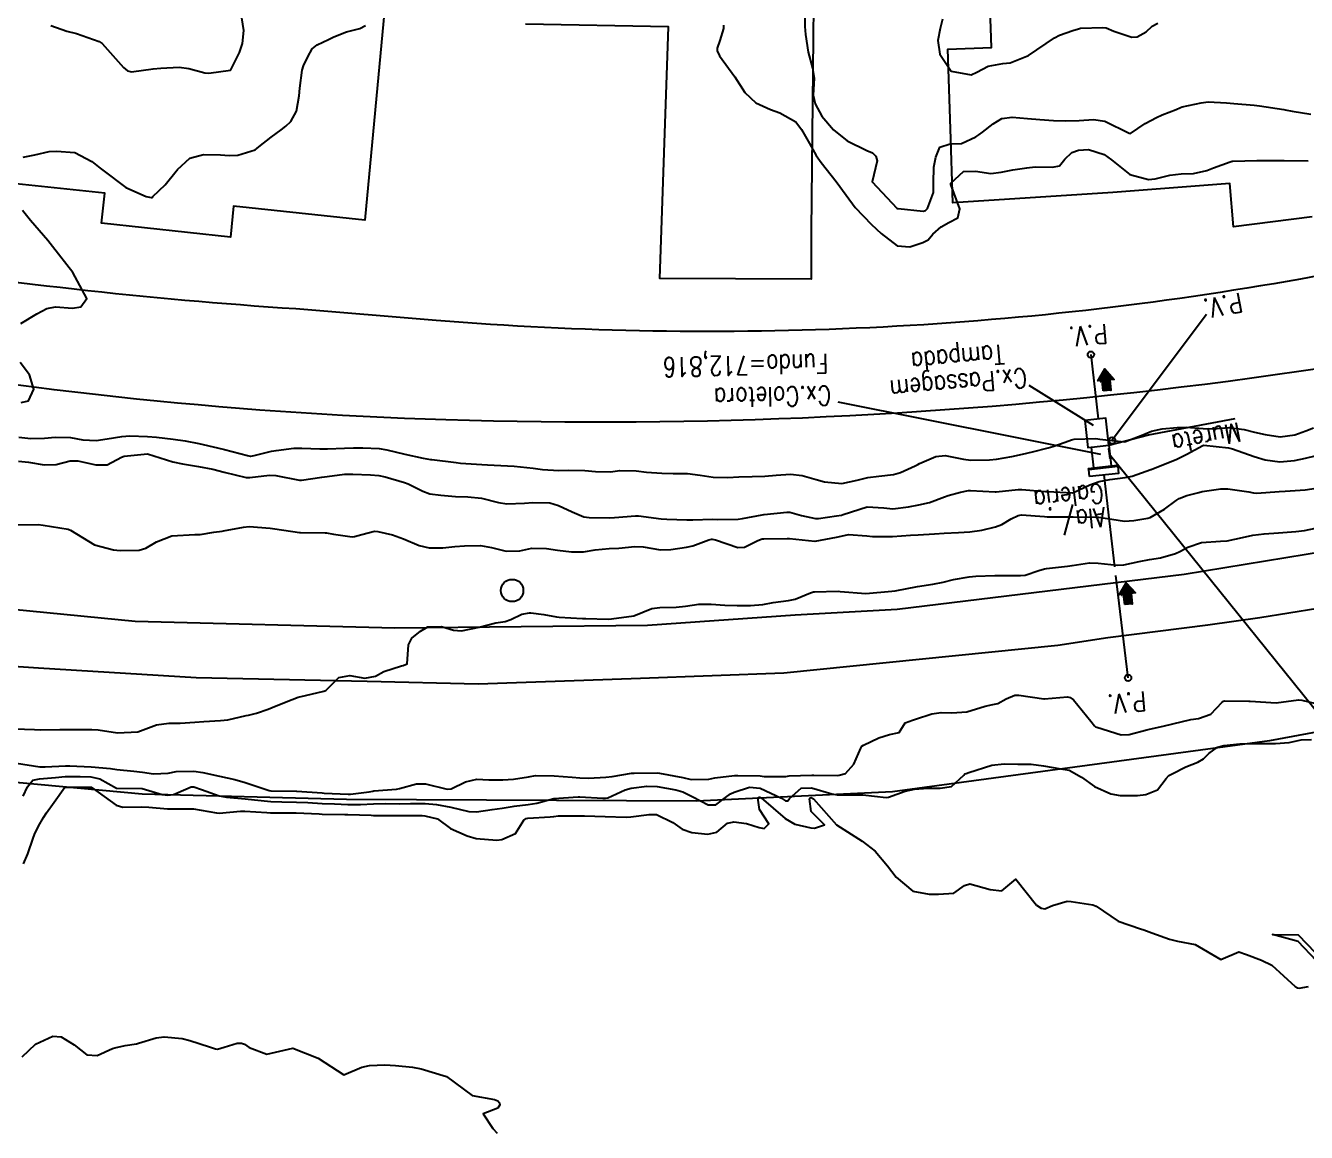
# Model space of a CAD drawing. Header units: metres. Extents: x 286371 to 293043, y 7462578 to 7466404.
# Drawn here: x 290829.8 to 290929.4, y 7463369.1 to 7463455.1 of the extents above; entities that cross this region are included whole.
import ezdxf

# ---------------------------------------------------------------- set-up
doc = ezdxf.new("R2010")
doc.units = ezdxf.units.M
doc.header["$MEASUREMENT"] = 0
doc.linetypes.add('CONTINUO', pattern=[0])
doc.linetypes.add('TRACEJADO', pattern=[8.7, 8, -0.7])
doc.layers.get('0').update_dxf_attribs({"color": 255})
for name, color, linetype in [('BUEIRO', 151, 'Continuous'), ('CAIXA', 45, 'Continuous'), ('Curvas de Nivel 1m', 11, 'Continuous'), ('Curvas de Nivel 5m', 15, 'Continuous'), ('Divisas', 45, 'Continuous'), ('Edificações', 30, 'Continuous'), ('GALERIA', 45, 'Continuous'), ('Linha Férrea', 20, 'Continuous'), ('MURETA', 30, 'Continuous'), ('P.V.', 45, 'CONTINUO'), ('Postes', 20, 'Continuous'), ('TEXTO', 45, 'Continuous'), ('Vias primárias', 230, 'Continuous')]:
    doc.layers.add(name, color=color, linetype=linetype)
doc.styles.add('ROMANS', font='romans', dxfattribs={"height": 0.2})
doc.styles.add('SIMPLEX', font='simplex', dxfattribs={"height": 0.2})
doc.styles.get("Standard").update_dxf_attribs({"font": 'txt.shx'})

# ---------------------------------------------------------------- blocks, each defined once
blk = doc.blocks.new('SIMB_PONTO')
at = {"color": 0}
blk.add_point((0, 0), dxfattribs=at)
for tag in ['desc:', 'cota:', 'pto:']:
    blk.add_attdef(tag, (0, 0), '', height=1)

msp = doc.modelspace()

# ---------------------------------------------------------------- hatches: boundary and pattern name
at = {"layer": 'TEXTO'}
for points in [[(290913.557, 7463426.681), (290913.482, 7463427.489), (290913.14, 7463427.458), (290913.698, 7463428.38), (290914.414, 7463427.575), (290914.071, 7463427.543), (290914.145, 7463426.735)], [(290915.238, 7463410.072), (290915.144, 7463410.878), (290914.803, 7463410.838), (290915.337, 7463411.773), (290916.073, 7463410.986), (290915.731, 7463410.946), (290915.825, 7463410.14)]]:
    msp.add_hatch(color=256, dxfattribs=at).paths.add_polyline_path(points)

# ---------------------------------------------------------------- linework, layer by layer
at = {"layer": 'BUEIRO', "linetype": 'TRACEJADO', "flags": 128}
for points in [[(290912.607, 7463429.495), (290913.166, 7463424.5)], [(290915.494, 7463404.376), (290913.629, 7463420.146)]]:
    msp.add_lwpolyline(points, dxfattribs=at)
at = {"layer": 'CAIXA', "linetype": 'CONTINUO'}
for points in [[(290914.008, 7463422.463, 713.844), (290913.772, 7463424.567, 713.844), (290912.133, 7463424.384, 713.688), (290912.368, 7463422.28, 713.688), (290912.657, 7463422.312, 713.688)], [(290912.658, 7463422.306, 714.403), (290912.657, 7463422.312, 713.688), (290914.008, 7463422.463, 713.844), (290914.009, 7463422.457, 714.328)], [(290912.839, 7463420.693, 714.228), (290912.658, 7463422.306, 714.403), (290914.009, 7463422.457, 714.328), (290914.189, 7463420.844, 714.228)]]:
    msp.add_polyline3d(points, dxfattribs=at)
at = {"layer": 'Curvas de Nivel 1m', "flags": 128}
for points, elevation in [([(290831.792, 7463455.065), (290833.029, 7463454.632), (290833.783, 7463454.437), (290835.534, 7463453.838), (290835.771, 7463453.663), (290837.436, 7463451.809), (290837.74, 7463451.546), (290838.058, 7463451.481), (290839.743, 7463451.692), (290840.327, 7463451.763), (290841.745, 7463451.824), (290842.502, 7463451.723), (290843.74, 7463451.404), (290844.072, 7463451.367), (290845.743, 7463451.603), (290845.781, 7463451.636), (290845.798, 7463451.674), (290846.45, 7463452.978), (290846.683, 7463453.661), (290846.778, 7463454.671), (290846.633, 7463455.662)], 712), ([(290890.354, 7463456.459), (290890.38, 7463454.996), (290890.418, 7463454.361), (290890.625, 7463452.992), (290890.971, 7463451.761), (290891.094, 7463450.984), (290891.035, 7463449.664), (290891.176, 7463448.982), (290891.69, 7463448.034), (290892.607, 7463446.96), (290893.661, 7463446.098), (290895.205, 7463445.367), (290895.648, 7463445.181), (290895.882, 7463444.911), (290895.988, 7463444.56), (290895.614, 7463442.914), (290897.533, 7463440.885), (290897.584, 7463440.855), (290897.619, 7463440.849), (290899.581, 7463440.641), (290899.744, 7463440.69), (290899.898, 7463440.85), (290900.365, 7463442.081), (290900.373, 7463442.843), (290900.41, 7463444.065), (290900.546, 7463444.841), (290900.88, 7463445.612), (290901.66, 7463445.863), (290902.559, 7463445.912), (290903.668, 7463446.407), (290903.89, 7463446.572), (290904.171, 7463446.787), (290905.018, 7463447.441), (290905.69, 7463447.831), (290906.492, 7463447.953), (290907.691, 7463447.855), (290908.642, 7463447.768), (290909.689, 7463447.679), (290910.659, 7463447.655), (290911.689, 7463447.693), (290912.81, 7463447.771), (290913.689, 7463447.638), (290915.568, 7463446.714), (290915.675, 7463446.686), (290916.814, 7463447.461), (290917.694, 7463447.926), (290918.146, 7463448.117), (290919.225, 7463448.552), (290919.56, 7463448.693), (290919.707, 7463448.738), (290921.169, 7463449.066), (290921.713, 7463449.126), (290923.135, 7463449.064), (290923.705, 7463449.008), (290925.286, 7463448.877), (290925.702, 7463448.828), (290927.589, 7463448.533), (290927.695, 7463448.516), (290928.257, 7463448.416), (290929.691, 7463448.19)], 712), ([(290829.638, 7463444.827), (290830.528, 7463445.024), (290831.645, 7463445.27), (290832.224, 7463445.307), (290833.644, 7463445.19), (290834.965, 7463444.514), (290835.626, 7463443.993), (290835.813, 7463443.832), (290837.604, 7463442.469), (290839.187, 7463441.781), (290839.593, 7463441.695), (290839.653, 7463441.714), (290839.723, 7463441.773), (290840.679, 7463442.687), (290841.533, 7463443.746), (290841.57, 7463443.8), (290841.626, 7463443.876), (290842.597, 7463444.773), (290843.644, 7463445.051), (290844.964, 7463445.008), (290845.643, 7463444.97), (290846.303, 7463445.005), (290847.651, 7463445.416), (290847.788, 7463445.506), (290847.956, 7463445.64), (290848.909, 7463446.382), (290849.674, 7463446.975), (290850.034, 7463447.254), (290850.424, 7463447.603), (290850.883, 7463448.41), (290851.077, 7463449.594), (290851.127, 7463450.189), (290851.307, 7463451.591), (290851.412, 7463451.927), (290851.76, 7463452.631), (290852.1, 7463453.249), (290852.47, 7463453.574), (290853.352, 7463453.99), (290853.783, 7463454.183), (290854.758, 7463454.571), (290855.794, 7463454.83), (290856.24, 7463455.076)], 713), ([(290884.055, 7463455.091), (290884.054, 7463454.826), (290883.776, 7463453.912), (290883.568, 7463453.297), (290883.559, 7463453.098), (290883.758, 7463452.723), (290884.945, 7463451.076), (290885.716, 7463449.876), (290886.568, 7463449.051), (290887.697, 7463448.534), (290888.432, 7463448.284), (290889.683, 7463447.581), (290890.12, 7463446.998), (290890.748, 7463445.898), (290891.264, 7463444.98), (290891.636, 7463444.429), (290892.821, 7463442.956), (290893.598, 7463441.877), (290894.292, 7463440.934), (290895.565, 7463439.613), (290896.314, 7463438.903), (290897.54, 7463437.949), (290898.525, 7463437.884), (290899.544, 7463438.204), (290899.969, 7463438.427), (290900.33, 7463438.843), (290900.968, 7463439.428), (290901.568, 7463439.753), (290902.262, 7463440.126), (290902.412, 7463440.812), (290901.718, 7463442.717), (290901.72, 7463442.823), (290902.719, 7463443.717), (290903.628, 7463443.754), (290904.821, 7463443.582), (290905.627, 7463443.661), (290906.537, 7463443.845), (290907.633, 7463444.009), (290908.274, 7463444.085), (290909.634, 7463444.063), (290910.166, 7463444.166), (290910.593, 7463444.69), (290911.132, 7463445.202), (290911.655, 7463445.377), (290912.423, 7463445.426), (290913.65, 7463445.049), (290914.196, 7463444.626), (290915.622, 7463443.493), (290917.093, 7463443.104), (290917.613, 7463443.159), (290918.747, 7463443.427), (290919.619, 7463443.531), (290920.592, 7463443.557), (290921.623, 7463443.803), (290922.129, 7463444.005), (290923.42, 7463444.488), (290923.597, 7463444.523), (290923.635, 7463444.527), (290925.51, 7463444.582), (290925.636, 7463444.585), (290927.477, 7463444.586), (290927.636, 7463444.581), (290929.487, 7463444.546)], 713), ([(290901.069, 7463455.571), (290900.888, 7463454.838), (290900.717, 7463453.903), (290900.86, 7463452.838), (290901.745, 7463451.533), (290903.304, 7463451.238), (290903.744, 7463451.445), (290904.628, 7463451.905), (290905.754, 7463452.105), (290906.334, 7463452.177), (290907.764, 7463452.734), (290909.785, 7463454.114), (290910.164, 7463454.314), (290911.201, 7463454.673), (290911.642, 7463454.821), (290911.797, 7463454.853), (290913.531, 7463454.906), (290913.798, 7463454.876), (290914.388, 7463454.626), (290915.787, 7463454.155), (290916.201, 7463454.185), (290916.911, 7463454.588), (290917.374, 7463455.007), (290917.804, 7463455.257)], 711), ([(290829.444, 7463431.924), (290830.701, 7463432.661), (290831.462, 7463433.071), (290832.145, 7463433.204), (290833.463, 7463433.116), (290834.117, 7463433.199), (290834.574, 7463433.848), (290833.504, 7463435.864), (290831.922, 7463437.889), (290831.541, 7463438.355), (290830.213, 7463439.915), (290829.576, 7463440.694)], 713), ([(290829.48, 7463425.784), (290830.056, 7463425.914), (290830.467, 7463426.799), (290830.127, 7463427.913), (290829.393, 7463428.871)], 713), ([(290829.301, 7463423.08), (290830.228, 7463422.983), (290831.301, 7463422.993), (290832.108, 7463423.077), (290833.302, 7463423.045), (290834.272, 7463422.878), (290835.299, 7463422.81), (290836.171, 7463422.952), (290837.304, 7463423.146), (290837.918, 7463423.182), (290839.305, 7463423.146), (290839.988, 7463423.08), (290841.302, 7463422.918), (290842.235, 7463422.796), (290843.297, 7463422.592), (290844.736, 7463422.249), (290845.291, 7463422.123), (290847.059, 7463421.658), (290847.283, 7463421.611), (290847.328, 7463421.609), (290847.588, 7463421.65), (290848.93, 7463421.989), (290849.29, 7463422.05), (290850.676, 7463422.221), (290851.294, 7463422.238), (290852.68, 7463422.187), (290853.293, 7463422.186), (290854.616, 7463422.222), (290855.295, 7463422.244), (290856.027, 7463422.252), (290857.294, 7463422.193), (290857.901, 7463422.1), (290859.289, 7463421.765), (290860.714, 7463421.443), (290861.283, 7463421.35), (290861.38, 7463421.335), (290863.279, 7463421.1), (290863.61, 7463421.069), (290865.278, 7463420.963), (290865.715, 7463420.93), (290867.277, 7463420.862), (290867.778, 7463420.835), (290869.274, 7463420.677), (290869.997, 7463420.58), (290871.272, 7463420.494), (290872.027, 7463420.515), (290873.269, 7463420.492), (290874.1, 7463420.409), (290875.268, 7463420.399), (290875.992, 7463420.491), (290877.263, 7463420.468), (290878.077, 7463420.367), (290879.261, 7463420.278), (290880.155, 7463420.257), (290881.261, 7463420.258), (290882.243, 7463420.136), (290883.257, 7463419.981), (290884.391, 7463419.954), (290885.258, 7463419.99), (290886.292, 7463420.025), (290887.259, 7463420.051), (290888.159, 7463420.133), (290889.262, 7463420.204), (290890.16, 7463420.102), (290891.256, 7463419.801), (290891.893, 7463419.611), (290893.252, 7463419.487), (290894.447, 7463419.736), (290895.26, 7463419.951), (290896.116, 7463420.047), (290897.264, 7463420.184), (290897.803, 7463420.339), (290898.954, 7463420.859), (290899.163, 7463420.969), (290899.277, 7463421.03), (290900.552, 7463421.568), (290901.286, 7463421.644), (290902.711, 7463421.375), (290903.281, 7463421.282), (290904.739, 7463421.316), (290905.283, 7463421.384), (290906.453, 7463421.581), (290907.29, 7463421.766), (290908.079, 7463421.936), (290909.297, 7463422.245), (290909.643, 7463422.355), (290910.62, 7463422.685), (290911.108, 7463422.876), (290911.308, 7463422.932), (290912.989, 7463422.969), (290913.308, 7463422.936), (290915.199, 7463422.723), (290915.306, 7463422.738), (290916.637, 7463423.272), (290917.318, 7463423.538), (290918.153, 7463423.74), (290919.323, 7463423.837), (290920.021, 7463423.847), (290921.322, 7463423.743), (290922.1, 7463423.735), (290923.324, 7463423.822), (290924.521, 7463423.669), (290925.319, 7463423.474), (290926.146, 7463423.277), (290927.314, 7463423.102), (290928.462, 7463423.262), (290929.322, 7463423.584), (290929.912, 7463423.799)], 714), ([(290829.199, 7463416.282), (290830.804, 7463416.296), (290831.199, 7463416.242), (290833.132, 7463415.928), (290833.195, 7463415.914), (290833.31, 7463415.863), (290835.177, 7463414.707), (290836.658, 7463414.326), (290837.171, 7463414.28), (290838.649, 7463414.306), (290839.174, 7463414.467), (290840.003, 7463414.941), (290841.189, 7463415.411), (290842.981, 7463415.507), (290843.191, 7463415.509), (290843.377, 7463415.526), (290844.452, 7463415.696), (290845.102, 7463415.779), (290845.196, 7463415.792), (290846.763, 7463416.099), (290847.201, 7463416.141), (290848.828, 7463416.001), (290849.199, 7463415.947), (290851.109, 7463415.682), (290851.195, 7463415.672), (290853.112, 7463415.649), (290853.195, 7463415.644), (290853.761, 7463415.556), (290855.191, 7463415.335), (290855.373, 7463415.35), (290855.95, 7463415.523), (290856.933, 7463415.773), (290857.198, 7463415.759), (290858.329, 7463415.487), (290859.19, 7463415.19), (290860.401, 7463414.669), (290861.18, 7463414.479), (290862.249, 7463414.492), (290863.178, 7463414.588), (290863.928, 7463414.644), (290865.173, 7463414.654), (290866.033, 7463414.5), (290867.167, 7463414.226), (290868.239, 7463414.257), (290869.171, 7463414.467), (290870.305, 7463414.431), (290871.169, 7463414.308), (290872.252, 7463414.184), (290873.168, 7463414.181), (290874.085, 7463414.326), (290875.172, 7463414.422), (290875.921, 7463414.465), (290877.175, 7463414.591), (290877.809, 7463414.55), (290879.172, 7463414.332), (290879.976, 7463414.349), (290881.175, 7463414.54), (290881.663, 7463414.641), (290882.917, 7463415.108), (290883.129, 7463415.161), (290883.185, 7463415.161), (290883.425, 7463415.101), (290885.176, 7463414.52), (290885.699, 7463414.544), (290886.73, 7463415.051), (290887.064, 7463415.169), (290887.186, 7463415.185), (290888.998, 7463415.207), (290889.187, 7463415.2), (290891.163, 7463415.007), (290891.184, 7463415.005), (290892.849, 7463415.3), (290893.191, 7463415.386), (290893.774, 7463415.524), (290895.191, 7463415.412), (290895.628, 7463415.353), (290897.191, 7463415.363), (290898.6, 7463415.456), (290899.194, 7463415.5), (290900.452, 7463415.579), (290901.196, 7463415.621), (290902.321, 7463415.683), (290903.198, 7463415.738), (290904.121, 7463415.86), (290905.204, 7463416.118), (290905.676, 7463416.288), (290906.401, 7463416.747), (290906.95, 7463417.007), (290907.219, 7463417.038), (290909.014, 7463416.911), (290909.217, 7463416.903), (290911.014, 7463416.881), (290911.217, 7463416.878), (290912.99, 7463416.875), (290913.217, 7463416.863), (290914.722, 7463416.622), (290915.213, 7463416.564), (290915.933, 7463416.604), (290917.019, 7463416.786), (290917.218, 7463416.849), (290918.321, 7463417.475), (290919.238, 7463418.161), (290919.469, 7463418.322), (290920.071, 7463418.542), (290920.982, 7463418.794), (290921.249, 7463418.858), (290922.693, 7463419.062), (290923.253, 7463419.069), (290924.884, 7463418.836), (290925.248, 7463418.745), (290925.507, 7463418.719), (290927.25, 7463418.847), (290927.708, 7463418.882), (290929.246, 7463418.988), (290930.444, 7463419.183)], 716), ([(290828.961, 7463400.419), (290830.512, 7463400.36), (290830.961, 7463400.339), (290832.476, 7463400.367), (290832.962, 7463400.375), (290833.46, 7463400.363), (290834.962, 7463400.372), (290835.469, 7463400.342), (290836.959, 7463400.117), (290838.548, 7463400.184), (290838.955, 7463400.327), (290839.985, 7463400.738), (290840.966, 7463400.848), (290841.836, 7463400.862), (290842.962, 7463400.935), (290843.68, 7463400.987), (290844.965, 7463401.053), (290845.533, 7463401.108), (290846.971, 7463401.445), (290847.138, 7463401.485), (290847.777, 7463401.642), (290848.665, 7463401.943), (290848.981, 7463402.063), (290850.07, 7463402.526), (290850.993, 7463402.868), (290851.574, 7463403.007), (290853.001, 7463403.339), (290853.161, 7463403.403), (290853.314, 7463403.56), (290854.164, 7463404.4), (290855.02, 7463404.565), (290856.183, 7463404.35), (290857.019, 7463404.497), (290857.653, 7463404.867), (290859.031, 7463405.301), (290859.174, 7463405.33), (290859.463, 7463405.468), (290859.589, 7463406.934), (290859.826, 7463407.463), (290860.512, 7463408.014), (290861.077, 7463408.338), (290862.149, 7463408.358), (290863.074, 7463408.076), (290863.701, 7463408.03), (290865.078, 7463408.315), (290866.367, 7463408.642), (290867.085, 7463408.762), (290867.518, 7463408.907), (290868.389, 7463409.325), (290868.973, 7463409.439), (290869.096, 7463409.438), (290870.106, 7463409.299), (290871.091, 7463409.109), (290871.286, 7463409.087), (290873.09, 7463409.003), (290873.359, 7463408.982), (290875.09, 7463408.938), (290875.343, 7463408.968), (290877.094, 7463409.194), (290878.499, 7463409.777), (290879.104, 7463409.851), (290880.375, 7463409.875), (290881.106, 7463409.958), (290882.127, 7463410.101), (290883.109, 7463410.114), (290884.164, 7463410.032), (290885.108, 7463409.991), (290886.159, 7463410.008), (290887.11, 7463410.087), (290887.92, 7463410.224), (290889.115, 7463410.401), (290889.632, 7463410.491), (290890.828, 7463410.989), (290891.054, 7463411.057), (290891.125, 7463411.065), (290892.978, 7463411.105), (290893.126, 7463411.097), (290895.124, 7463410.924), (290897.127, 7463411.108), (290897.39, 7463411.151), (290899.133, 7463411.479), (290900.323, 7463411.65), (290901.139, 7463411.815), (290901.941, 7463412.013), (290903.146, 7463412.225), (290903.659, 7463412.274), (290905.147, 7463412.327), (290905.572, 7463412.334), (290907.148, 7463412.32), (290907.508, 7463412.37), (290908.554, 7463412.713), (290909.005, 7463412.858), (290909.157, 7463412.888), (290910.792, 7463413.047), (290911.161, 7463413.114), (290912.5, 7463413.318), (290913.164, 7463413.29), (290914.644, 7463413.14), (290915.162, 7463413.158), (290916.348, 7463413.415), (290917.169, 7463413.579), (290918.023, 7463413.715), (290919.174, 7463414.043), (290919.52, 7463414.207), (290920.131, 7463414.54), (290921.189, 7463414.884), (290922.688, 7463414.998), (290923.185, 7463415.037), (290924.378, 7463415.289), (290925.194, 7463415.462), (290926.07, 7463415.578), (290927.192, 7463415.655), (290928.537, 7463415.75), (290929.196, 7463415.834), (290931.054, 7463416.22)], 717), ([(290829.111, 7463397.742), (290830.918, 7463397.475), (290831.352, 7463397.461), (290832.917, 7463397.538), (290833.25, 7463397.537), (290834.917, 7463397.468), (290836.421, 7463397.328), (290836.906, 7463397.248), (290838.236, 7463397.119), (290838.903, 7463397.048), (290839.754, 7463396.909), (290840.902, 7463396.972), (290841.527, 7463397.113), (290842.905, 7463397.134), (290843.591, 7463397.017), (290844.9, 7463396.742), (290846.075, 7463396.489), (290846.893, 7463396.26), (290848.742, 7463395.627), (290848.884, 7463395.598), (290848.911, 7463395.596), (290850.884, 7463395.576), (290850.903, 7463395.575), (290852.882, 7463395.438), (290853.015, 7463395.429), (290854.881, 7463395.336), (290855.073, 7463395.34), (290856.533, 7463395.51), (290856.814, 7463395.576), (290856.885, 7463395.6), (290858.641, 7463395.725), (290858.889, 7463395.776), (290860.202, 7463396.148), (290860.894, 7463396.136), (290862.58, 7463395.728), (290862.889, 7463395.751), (290864.003, 7463396.292), (290864.901, 7463396.499), (290865.808, 7463396.463), (290866.901, 7463396.466), (290867.73, 7463396.513), (290868.905, 7463396.692), (290869.436, 7463396.786), (290870.906, 7463396.778), (290872.289, 7463396.651), (290872.904, 7463396.612), (290873.561, 7463396.588), (290874.905, 7463396.65), (290875.398, 7463396.726), (290876.911, 7463396.965), (290877.124, 7463396.978), (290878.911, 7463396.991), (290879.092, 7463396.981), (290880.907, 7463396.639), (290881.536, 7463396.493), (290882.905, 7463396.499), (290883.393, 7463396.611), (290884.91, 7463396.788), (290885.179, 7463396.801), (290886.91, 7463396.753), (290887.228, 7463396.719), (290888.908, 7463396.725), (290889.164, 7463396.756), (290890.911, 7463396.82), (290891.075, 7463396.818), (290892.902, 7463396.803), (290893.041, 7463396.813), (290893.53, 7463396.945), (290894.19, 7463397.664), (290894.739, 7463398.927), (290894.797, 7463399.066), (290894.939, 7463399.16), (290896.132, 7463399.725), (290896.956, 7463399.972), (290897.704, 7463400.138), (290898.173, 7463400.876), (290898.748, 7463401.088), (290898.97, 7463401.158), (290900.246, 7463401.579), (290900.981, 7463401.676), (290901.812, 7463401.653), (290902.978, 7463401.742), (290904.386, 7463402.178), (290904.987, 7463402.315), (290905.372, 7463402.375), (290906.016, 7463402.749), (290906.706, 7463403.033), (290906.999, 7463403.041), (290908.962, 7463402.737), (290908.995, 7463402.736), (290910.782, 7463402.893), (290910.997, 7463402.855), (290911.265, 7463402.67), (290912.593, 7463401.026), (290912.879, 7463400.646), (290912.963, 7463400.584), (290913.059, 7463400.547), (290914.954, 7463399.944), (290915.585, 7463399.975), (290916.96, 7463400.34), (290917.156, 7463400.386), (290918, 7463400.569), (290918.769, 7463400.756), (290918.968, 7463400.816), (290920.369, 7463401.138), (290920.975, 7463401.233), (290921.929, 7463401.561), (290922.815, 7463402.497), (290922.912, 7463402.578), (290922.996, 7463402.6), (290924.885, 7463402.577), (290924.996, 7463402.569), (290926.994, 7463402.434), (290928.744, 7463402.662), (290928.998, 7463402.647), (290930.081, 7463402.388)], 718), ([(290829.629, 7463395.173), (290829.966, 7463395.918), (290830.391, 7463396.422), (290830.903, 7463396.531), (290832.142, 7463396.643), (290832.901, 7463396.702), (290834.055, 7463396.703), (290834.901, 7463396.678), (290835.604, 7463396.539), (290836.884, 7463395.814), (290838.884, 7463395.774), (290840.446, 7463395.321), (290840.877, 7463395.263), (290841.309, 7463395.306), (290842.273, 7463395.724), (290842.681, 7463395.923), (290842.887, 7463395.922), (290843.481, 7463395.705), (290844.877, 7463395.208), (290845.434, 7463395.118), (290846.874, 7463394.979), (290847.617, 7463394.899), (290848.871, 7463394.779), (290849.741, 7463394.741), (290850.871, 7463394.723), (290851.766, 7463394.685), (290852.87, 7463394.625), (290853.832, 7463394.588), (290854.869, 7463394.546), (290855.847, 7463394.542), (290856.87, 7463394.585), (290857.759, 7463394.603), (290858.871, 7463394.599), (290859.724, 7463394.609), (290860.871, 7463394.605), (290861.766, 7463394.536), (290862.868, 7463394.328), (290864.258, 7463393.999), (290864.863, 7463393.964), (290866.091, 7463394.141), (290866.867, 7463394.241), (290867.795, 7463394.416), (290868.872, 7463394.527), (290869.548, 7463394.64), (290870.88, 7463395.004), (290872.751, 7463395.126), (290872.882, 7463395.121), (290874.69, 7463395.037), (290874.881, 7463395.025), (290875.056, 7463395.047), (290875.396, 7463395.217), (290876.417, 7463395.676), (290876.893, 7463395.796), (290878.111, 7463395.961), (290878.896, 7463395.943), (290880.355, 7463395.68), (290880.89, 7463395.52), (290881.68, 7463395.122), (290882.875, 7463394.513), (290883.457, 7463394.514), (290884.212, 7463395.085), (290884.599, 7463395.368), (290884.89, 7463395.499), (290886.07, 7463395.884), (290886.896, 7463395.817), (290888.559, 7463395.019), (290888.871, 7463394.833), (290889.053, 7463394.83), (290889.189, 7463395.01), (290890.091, 7463395.795), (290890.891, 7463395.844), (290892.474, 7463395.369), (290892.879, 7463395.285), (290894.51, 7463395.3), (290894.88, 7463395.29), (290896.697, 7463395.077), (290896.877, 7463395.101), (290898.177, 7463395.583), (290898.887, 7463395.734), (290899.925, 7463395.812), (290900.888, 7463395.794), (290901.77, 7463395.942), (290902.722, 7463396.807), (290902.803, 7463396.909), (290902.906, 7463396.955), (290903.121, 7463397.014), (290904.916, 7463397.595), (290905.86, 7463397.698), (290906.918, 7463397.669), (290907.967, 7463397.67), (290908.917, 7463397.555), (290910.278, 7463397.319), (290910.912, 7463397.202), (290911.888, 7463396.66), (290912.893, 7463395.932), (290914.15, 7463395.36), (290914.883, 7463395.232), (290916.231, 7463395.247), (290916.885, 7463395.306), (290917.788, 7463395.673), (290918.46, 7463396.561), (290918.67, 7463396.796), (290918.91, 7463396.927), (290919.997, 7463397.459), (290920.924, 7463397.837), (290921.367, 7463398.079), (290921.784, 7463398.512), (290922.447, 7463398.996), (290922.943, 7463399.119), (290924.182, 7463399.239), (290924.946, 7463399.274), (290926.112, 7463399.281), (290926.947, 7463399.275), (290928.011, 7463399.356), (290928.951, 7463399.564), (290929.75, 7463399.595)], 719), ([(290829.554, 7463374.935), (290830.584, 7463375.904), (290831.945, 7463376.533), (290832.593, 7463376.472), (290833.595, 7463375.859), (290834.573, 7463375.087), (290835.377, 7463375.028), (290836.581, 7463375.583), (290836.753, 7463375.641), (290837.553, 7463375.8), (290838.433, 7463375.94), (290838.587, 7463375.981), (290839.963, 7463376.395), (290840.595, 7463376.474), (290841.983, 7463376.344), (290842.591, 7463376.196), (290844.109, 7463375.702), (290844.582, 7463375.545), (290844.736, 7463375.538), (290845.249, 7463375.684), (290846.269, 7463375.989), (290846.589, 7463376.002), (290846.831, 7463375.903), (290847.203, 7463375.655), (290848.577, 7463375.132), (290850.584, 7463375.594), (290852.569, 7463374.834), (290854.544, 7463373.534), (290855.95, 7463374.12), (290856.555, 7463374.255), (290857.743, 7463374.3), (290858.556, 7463374.249), (290859.881, 7463374.128), (290860.552, 7463373.997), (290862.544, 7463373.414), (290864.522, 7463371.93), (290866.26, 7463371.616), (290866.516, 7463371.514), (290866.653, 7463371.352), (290866.673, 7463371.19), (290866.508, 7463370.94), (290865.368, 7463370.504), (290866.136, 7463369.36), (290866.479, 7463368.993)], 721)]:
    msp.add_lwpolyline(points, dxfattribs=dict(at, elevation=elevation))
at = {"layer": 'Curvas de Nivel 5m', "flags": 128}
for points, elevation in [([(290829.273, 7463421.216), (290830.047, 7463421.138), (290831.27, 7463420.939), (290832.195, 7463420.956), (290833.275, 7463421.238), (290833.886, 7463421.244), (290835.27, 7463420.928), (290836.156, 7463420.936), (290837.28, 7463421.522), (290837.474, 7463421.608), (290839.284, 7463421.774), (290841.275, 7463421.153), (290842.006, 7463421.001), (290843.27, 7463420.805), (290844.378, 7463420.587), (290845.264, 7463420.374), (290846.96, 7463419.958), (290847.258, 7463419.938), (290848.775, 7463420.118), (290849.261, 7463420.109), (290851.105, 7463419.748), (290851.256, 7463419.742), (290852.847, 7463419.984), (290853.261, 7463420.034), (290854.612, 7463420.196), (290855.264, 7463420.215), (290856.635, 7463420.142), (290857.263, 7463420.096), (290857.773, 7463420.005), (290859.256, 7463419.566), (290859.548, 7463419.46), (290860.687, 7463418.887), (290861.243, 7463418.69), (290862.099, 7463418.564), (290863.24, 7463418.47), (290864.192, 7463418.438), (290865.239, 7463418.352), (290866.579, 7463418.009), (290867.232, 7463417.892), (290868.602, 7463417.948), (290869.228, 7463417.995), (290870.551, 7463417.971), (290871.224, 7463417.772), (290872.301, 7463417.268), (290873.209, 7463416.9), (290873.628, 7463416.828), (290875.208, 7463416.824), (290875.583, 7463416.844), (290877.211, 7463416.976), (290877.443, 7463416.959), (290879.208, 7463416.729), (290879.663, 7463416.702), (290881.207, 7463416.658), (290881.669, 7463416.665), (290883.208, 7463416.699), (290883.616, 7463416.69), (290885.209, 7463416.72), (290885.521, 7463416.759), (290887.073, 7463417.047), (290887.189, 7463417.07), (290887.215, 7463417.076), (290888.975, 7463417.261), (290889.217, 7463417.243), (290890.108, 7463417.001), (290891.211, 7463416.763), (290891.431, 7463416.761), (290892.829, 7463416.96), (290893.215, 7463417.032), (290893.343, 7463417.079), (290895.225, 7463417.66), (290896.517, 7463417.603), (290897.224, 7463417.522), (290898.423, 7463417.669), (290899.228, 7463417.816), (290900.057, 7463418.017), (290901.238, 7463418.437), (290901.523, 7463418.537), (290902.484, 7463418.806), (290903.104, 7463418.938), (290903.246, 7463418.943), (290905.168, 7463418.843), (290905.245, 7463418.843), (290906.962, 7463419.025), (290907.248, 7463419.026), (290909.092, 7463418.861), (290909.246, 7463418.853), (290911.167, 7463418.754), (290911.245, 7463418.77), (290912.53, 7463419.381), (290913.259, 7463419.635), (290914.09, 7463419.803), (290915.264, 7463419.939), (290915.81, 7463420.062), (290917.274, 7463420.557), (290917.295, 7463420.563), (290917.345, 7463420.583), (290918.719, 7463421.126), (290919.286, 7463421.369), (290920.074, 7463421.761), (290921.303, 7463422.443), (290921.371, 7463422.456), (290923.3, 7463422.242), (290923.622, 7463422.166), (290925.291, 7463421.582), (290926.151, 7463421.311), (290927.285, 7463421.156), (290928.43, 7463421.264), (290929.29, 7463421.439), (290930.045, 7463421.631)], 715), ([(290829.654, 7463389.922), (290830.007, 7463390.716), (290830.403, 7463391.911), (290830.527, 7463392.21), (290830.838, 7463392.851), (290831.213, 7463393.535), (290831.442, 7463393.896), (290832.044, 7463394.713), (290832.884, 7463395.874), (290834.836, 7463395.894), (290834.885, 7463395.893), (290834.925, 7463395.884), (290834.997, 7463395.843), (290836.864, 7463394.481), (290837.391, 7463394.333), (290838.863, 7463394.353), (290839.409, 7463394.321), (290840.861, 7463394.208), (290842.374, 7463394.209), (290842.861, 7463394.203), (290844.661, 7463393.883), (290844.857, 7463393.867), (290846.511, 7463394.008), (290846.859, 7463394.007), (290848.575, 7463393.912), (290848.858, 7463393.9), (290850.572, 7463393.885), (290850.858, 7463393.878), (290852.626, 7463393.8), (290852.857, 7463393.793), (290854.641, 7463393.754), (290854.857, 7463393.752), (290856.667, 7463393.697), (290856.857, 7463393.694), (290858.657, 7463393.677), (290858.857, 7463393.675), (290860.63, 7463393.675), (290860.857, 7463393.658), (290861.841, 7463393.43), (290862.843, 7463392.67), (290864.126, 7463392.104), (290864.832, 7463391.889), (290866.434, 7463391.756), (290866.831, 7463391.815), (290867.893, 7463392.284), (290868.535, 7463393.329), (290868.728, 7463393.454), (290868.856, 7463393.475), (290870.58, 7463393.577), (290870.859, 7463393.613), (290871.219, 7463393.647), (290872.86, 7463393.661), (290873.263, 7463393.66), (290874.86, 7463393.598), (290876.503, 7463393.556), (290876.86, 7463393.571), (290878.284, 7463393.751), (290878.863, 7463393.771), (290880.111, 7463393.146), (290880.846, 7463392.631), (290881.603, 7463392.359), (290882.836, 7463392.224), (290883.534, 7463392.4), (290884.373, 7463393.082), (290884.755, 7463393.176), (290884.856, 7463393.188), (290885.835, 7463393.06), (290886.84, 7463392.743), (290887.215, 7463392.662), (290887.569, 7463393.034), (290886.866, 7463394.138), (290886.736, 7463395.047), (290886.818, 7463395.113), (290886.885, 7463395.109), (290886.995, 7463395.043), (290888.851, 7463393.452), (290889.604, 7463393.003), (290890.84, 7463392.73), (290891.133, 7463392.687), (290891.9, 7463392.969), (290890.859, 7463393.984), (290890.743, 7463394.986), (290890.796, 7463395.065), (290890.876, 7463395.07), (290891.045, 7463394.982), (290892.844, 7463392.954), (290894.825, 7463391.687), (290895.83, 7463390.909), (290896.797, 7463389.783), (290897.467, 7463388.884), (290898.768, 7463387.803), (290900.034, 7463387.577), (290900.765, 7463387.564), (290901.944, 7463387.639), (290902.776, 7463388.24), (290903.202, 7463388.374), (290904.772, 7463387.942), (290905.689, 7463387.842), (290906.784, 7463388.744), (290908.379, 7463386.72), (290908.75, 7463386.472), (290909.018, 7463386.442), (290909.615, 7463386.702), (290910.759, 7463387.016), (290911.084, 7463387.003), (290912.755, 7463386.74), (290913.009, 7463386.641), (290914.737, 7463385.484), (290916.45, 7463384.867), (290916.727, 7463384.787), (290917.346, 7463384.575), (290918.717, 7463384.083), (290919.342, 7463383.918), (290920.711, 7463383.65), (290922.694, 7463382.494), (290924.096, 7463383.081), (290924.7, 7463382.87), (290925.877, 7463382.447), (290926.678, 7463382.052), (290928.481, 7463380.407), (290928.652, 7463380.295), (290928.782, 7463380.272), (290929.508, 7463380.392)], 720), ([(290930.148, 7463382.382), (290928.714, 7463383.904), (290926.724, 7463384.434), (290928.724, 7463384.404), (290930.684, 7463382.374)], 720)]:
    msp.add_lwpolyline(points, dxfattribs=dict(at, elevation=elevation))
at = {"layer": 'Divisas'}
msp.add_lwpolyline([(291008.792, 7463421.414), (290977.812, 7463411), (290952.953, 7463404.405), (290926.478, 7463399.486), (290897.182, 7463395.532), (290881.957, 7463394.804), (290854.758, 7463394.936), (290838.872, 7463395.344), (290829.341, 7463396.209), (290806.878, 7463399.072), (290792.648, 7463401.486), (290769.585, 7463405.947), (290754.691, 7463408.754), (290736.153, 7463412.421), (290732.754, 7463414.085), (290727.348, 7463405.616)], dxfattribs=at)
at = {"layer": 'Edificações'}
for points in [[(290891.196, 7463471.625), (290890.882, 7463439.104), (290890.867, 7463435.358), (290879.122, 7463435.404), (290879.783, 7463454.972), (290868.672, 7463455.165)], [(290857.802, 7463457.118), (290856.195, 7463439.944), (290845.989, 7463441.029), (290845.734, 7463438.634), (290835.725, 7463439.698), (290835.973, 7463442.03), (290826.105, 7463443.079), (290825.746, 7463439.706), (290815.574, 7463441.313), (290816.772, 7463448.896), (290807.407, 7463450.376), (290807.018, 7463450.348), (290807.758, 7463455.736)], [(290929.814, 7463440.21), (290923.677, 7463439.435), (290923.414, 7463442.805), (290914.305, 7463442.094), (290901.872, 7463441.284), (290901.69, 7463447.039), (290901.494, 7463453.226), (290904.875, 7463453.348), (290904.767, 7463456.333)]]:
    msp.add_lwpolyline(points, dxfattribs=at)
at = {"layer": 'GALERIA', "linetype": 'CONTINUO'}
for points in [[(290914.006, 7463422.175, 714.28), (290913.978, 7463422.179, 713.494), (290914.067, 7463421.461, 713.52), (290914.088, 7463421.481, 714.28)], [(290914.006, 7463422.175, 714.28), (290914.088, 7463421.481, 714.28)], [(290912.441, 7463420.569, 714.931), (290912.432, 7463420.647, 714.228), (290912.839, 7463420.693, 714.228), (290914.189, 7463420.844, 714.228), (290914.196, 7463420.844, 713.52), (290914.674, 7463420.897, 713.52), (290914.697, 7463420.817, 714.902)]]:
    msp.add_polyline3d(points, dxfattribs=at)
msp.add_polyline3d([(290912.501, 7463420.022, 714.931), (290912.441, 7463420.569, 714.931), (290914.697, 7463420.817, 714.902), (290914.757, 7463420.27, 714.902)], close=True, dxfattribs=at)
at = {"layer": 'Linha Férrea'}
for points in [[(290447.572, 7463608.663), (290489.8, 7463580.29), (290509.33, 7463567.207), (290549.31, 7463540.384), (290572.383, 7463525.047), (290591.559, 7463512.051), (290610.725, 7463499.135), (290618.176, 7463493.869), (290625.882, 7463488.613), (290633.935, 7463483.43), (290641.186, 7463478.832), (290670.385, 7463461.233), (290693.787, 7463448.032), (290720.447, 7463435.971), (290759.703, 7463422.552), (290785.241, 7463416.276), (290816.402, 7463410.929), (290838.334, 7463408.787), (290858.512, 7463408.254), (290878.159, 7463408.476), (290889.624, 7463409.283), (290897.556, 7463409.726), (290919.842, 7463412.441), (290935.648, 7463415.014)], [(290930.251, 7463409.756), (290925.737, 7463409.044), (290921.684, 7463408.481), (290913.911, 7463407.493), (290910.05, 7463406.897), (290888.745, 7463404.735), (290877.595, 7463404.341), (290873.208, 7463404.186), (290864.985, 7463403.896), (290856.371, 7463404.088), (290843.069, 7463404.385), (290830.83, 7463405.137), (290827.273, 7463405.355)]]:
    msp.add_lwpolyline(points, dxfattribs=at)
at = {"layer": 'MURETA', "linetype": 'CONTINUO'}
msp.add_polyline3d([(290914.009, 7463422.456, 713.494), (290917.078, 7463423.253, 713.154), (290923.83, 7463424.52, 712.942)], dxfattribs=at)
at = {"layer": 'P.V.', "linetype": 'CONTINUO'}
for centre in [(290912.607, 7463429.495, 713.42), (290914.255, 7463422.824, 713.42), (290915.494, 7463404.376, 717.175)]:
    msp.add_circle(centre, 0.25, dxfattribs=at)
at = {"layer": 'Postes'}
msp.add_circle((290867.632, 7463411.167), 0.866, dxfattribs=at)
at = {"layer": 'TEXTO', "linetype": 'CONTINUO'}
msp.add_line((290907.789, 7463427.134), (290912.775, 7463424.01), dxfattribs=at)
at = {"layer": 'TEXTO', "linetype": 'CONTINUO', "flags": 128}
for points in [[(290914.097, 7463427.267), (290913.384, 7463427.86)], [(290914.084, 7463427.408), (290913.436, 7463427.947)], [(290914.077, 7463427.544), (290913.488, 7463428.033)], [(290914.218, 7463427.557), (290913.541, 7463428.12)], [(290914.358, 7463427.57), (290913.593, 7463428.207)], [(290914.143, 7463427.879), (290913.645, 7463428.293)], [(290913.174, 7463427.514), (290913.232, 7463427.466)], [(290913.227, 7463427.601), (290913.373, 7463427.479)], [(290914.122, 7463426.986), (290913.279, 7463427.687)], [(290914.11, 7463427.126), (290913.331, 7463427.774)], [(290914.135, 7463426.845), (290913.493, 7463427.38)], [(290914.114, 7463426.732), (290913.505, 7463427.239)], [(290913.973, 7463426.719), (290913.518, 7463427.098)], [(290913.833, 7463426.706), (290913.531, 7463426.957)], [(290913.692, 7463426.693), (290913.544, 7463426.816)], [(290914.835, 7463410.895), (290914.894, 7463410.849)], [(290914.886, 7463410.983), (290915.035, 7463410.865)], [(290915.796, 7463410.39), (290914.936, 7463411.071)], [(290915.78, 7463410.531), (290914.986, 7463411.159)], [(290915.764, 7463410.671), (290915.036, 7463411.246)], [(290915.747, 7463410.811), (290915.086, 7463411.334)], [(290915.737, 7463410.947), (290915.137, 7463411.422)], [(290915.877, 7463410.963), (290915.187, 7463411.51)], [(290916.018, 7463410.98), (290915.237, 7463411.598)], [(290915.795, 7463411.284), (290915.287, 7463411.685)], [(290915.813, 7463410.25), (290915.157, 7463410.768)], [(290915.794, 7463410.137), (290915.173, 7463410.628)], [(290915.654, 7463410.12), (290915.19, 7463410.487)], [(290915.513, 7463410.104), (290915.206, 7463410.347)], [(290915.373, 7463410.087), (290915.222, 7463410.207)]]:
    msp.add_lwpolyline(points, dxfattribs=at)
at = {"layer": 'TEXTO', "linetype": 'CONTINUO'}
for points in [[(290914.268, 7463422.868, 0), (290921.601, 7463432.645, 0)], [(290913.379, 7463421.741, 0), (290892.979, 7463425.798, 0)], [(290914.039, 7463421.795, 0), (290980.77, 7463338.965, 0)]]:
    msp.add_polyline3d(points, dxfattribs=at)
for points in [[(290913.557, 7463426.681, 0), (290913.482, 7463427.489, 0), (290913.14, 7463427.458, 0), (290913.698, 7463428.38, 0), (290914.414, 7463427.575, 0), (290914.071, 7463427.543, 0), (290914.145, 7463426.735, 0)], [(290915.238, 7463410.072, 0), (290915.144, 7463410.878, 0), (290914.803, 7463410.838, 0), (290915.337, 7463411.773, 0), (290916.073, 7463410.986, 0), (290915.731, 7463410.946, 0), (290915.825, 7463410.14, 0)]]:
    msp.add_polyline3d(points, close=True, dxfattribs=at)
at = {"layer": 'Vias primárias'}
msp.add_lwpolyline([(291074.567, 7463481.452), (291037.501, 7463463.292), (291007.791, 7463448.266, -0.04515), (290990.858, 7463442.244, 0.007427), (290979.276, 7463439.085, -0.078284), (290862.477, 7463424.424, -0.038343), (290811.416, 7463429.962, -0.030043), (290739.938, 7463447.814, -0.052909), (290678.786, 7463474.431), (290665.011, 7463482.249), (290648.745, 7463491.741), (290627.347, 7463505.672), (290613.528, 7463514.772), (290591.527, 7463528.254), (290537.156, 7463563.596), (290523.653, 7463572.269), (290511.353, 7463580.287, -0.082592), (290484.378, 7463602.942, -0.037903), (290461.566, 7463634.123), (290442.851, 7463664.249)], format="xyb", dxfattribs=at)
msp.add_lwpolyline([(290738.486, 7463455.901, -0.435094), (290733.176, 7463468.418), (290734.315, 7463473.572), (290738.087, 7463487.374), (290745.242, 7463515.04, -0.438608), (290754.86, 7463521.122), (290777.819, 7463515.317, 0.051421), (290867.795, 7463502.187, 0.016376), (290884.722, 7463502.028, 0.129282), (290934.917, 7463516.488, 0.009483), (290944.594, 7463522.509, 0.002339), (290946.945, 7463524.05, -0.265504), (290950.356, 7463524.275, -0.095029), (290952.777, 7463521.042), (290985.337, 7463454.228, -0.208268), (290985.609, 7463451.73, -0.250448), (290981.403, 7463447.586, -0.006936), (290971.691, 7463444.863, -0.020568), (290928.896, 7463435.369, -0.064774), (290861.732, 7463432.155), (290850.834, 7463433.046, -0.047064), (290782.578, 7463443.999), (290759.647, 7463449.932), (290738.644, 7463456.479)], format="xyb", close=True, dxfattribs=at)

# ---------------------------------------------------------------- block references
at = {"layer": 'TEXTO'}
ref = msp.add_blockref('SIMB_PONTO', (290914.145, 7463426.735), dxfattribs=dict(at, xscale=0.08, yscale=0.08, zscale=0.08, rotation=95.23962141244172))
ref.add_attrib('PONTO', '131', (290913.384, 7463427.368), dxfattribs={"layer": '0', "color": 1, "height": 0.06, "rotation": 95.23962, "style": 'SIMPLEX', "width": 0.8})
ref = msp.add_blockref('SIMB_PONTO', (290915.825, 7463410.14), dxfattribs=dict(at, xscale=0.08, yscale=0.08, zscale=0.08, rotation=96.65077033874641))
ref.add_attrib('PONTO', '112', (290915.049, 7463410.754), dxfattribs={"layer": '0', "color": 1, "height": 0.06, "rotation": 96.65077, "style": 'SIMPLEX', "width": 0.8})

# ---------------------------------------------------------------- texts
at = {"layer": 'TEXTO', "style": 'ROMANS', "width": 0.8}
for s, rotation, p in [('P.V.', 190.54045, (290924.239, 7463434.304)), ('P.V.', 185.2666, (290913.846, 7463431.885)), ('Fundo=712,816', 181.28924, (290892.185, 7463429.558)), ('Tampada', 185.2666, (290905.802, 7463430.281)), ('Cx.Passagem', 185.2666, (290907.574, 7463428.455)), ('Cx.Coletora', 181.28924, (290892.403, 7463427.067)), ('Mureta', 190.58995, (290924.107, 7463424.23)), ('Galeria', 186.63589, (290913.506, 7463419.49)), ('Ala/', 186.63589, (290913.667, 7463417.635)), ('P.V.', 185.2666, (290916.852, 7463403.327))]:
    msp.add_text(s, height=1.5, rotation=rotation, dxfattribs=at).set_placement(p)

doc.saveas('drawing.dxf')
